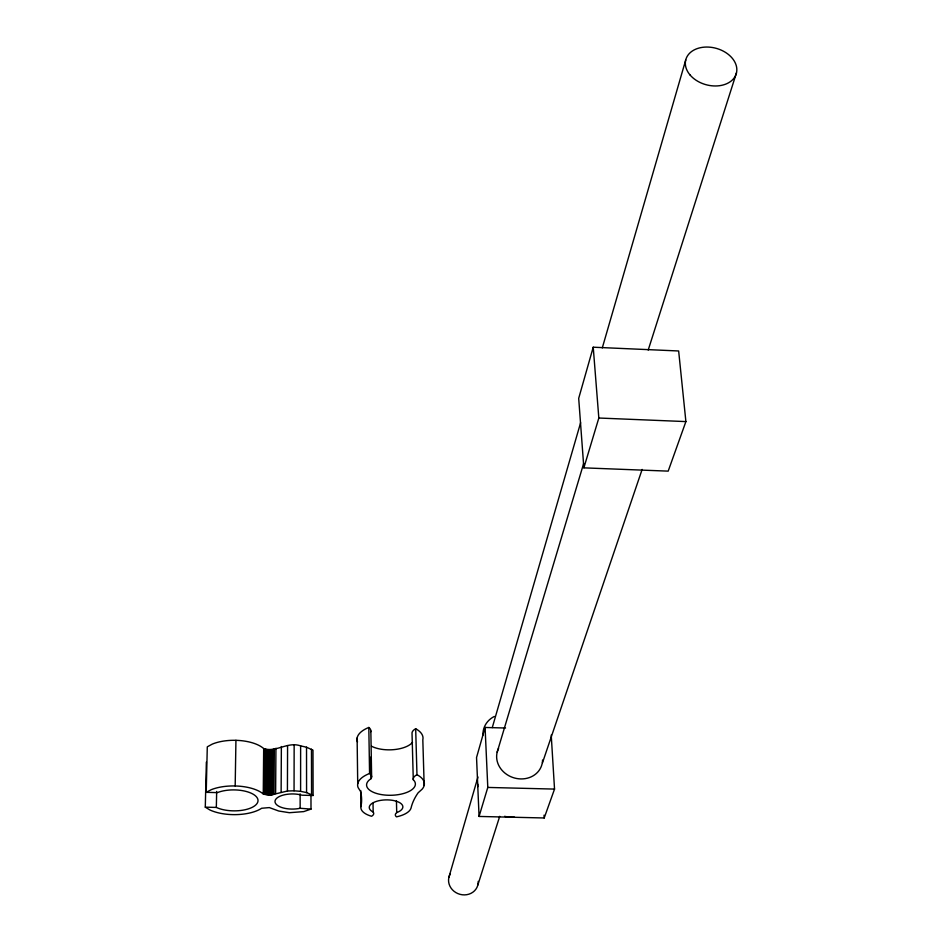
<?xml version="1.0" encoding="UTF-8"?>
<svg xmlns="http://www.w3.org/2000/svg" width="942" height="942" viewBox="0 0 942 942"><rect width="100%" height="100%" fill="white"/><g stroke="black" fill="none" stroke-linecap="round" stroke-linejoin="round"><path stroke-width="1.41" d="M310.966 794.612L311.001 809.107L300.145 808.271L300.145 793.87M300.628 745.899L306.527 747.206L312.98 750.185L313.097 795.495L306.574 792.599L300.604 791.339L300.628 745.899C287.828 741.189 275.994 752.799 263.678 748.56A32.64 14.731 0.6 0 0 212.28 744.109L207.287 746.829L206.227 792.34L217.414 792.611A24.115 10.48 0.5 0 1 251.49 793.341A24.115 10.48 0.5 0 1 250.419 808.142A24.115 10.48 0.5 0 1 216.33 807.424L205.285 807.164L206.357 762.054M300.604 791.339L294.057 790.797L294.151 745.334M206.227 792.34L211.267 789.679A33.005 14.342 0.5 0 1 263.254 793.965L270.813 795.024L287.416 791.021L287.581 745.558M281.128 791.986L281.364 746.535M269.636 795.095L270.001 749.726M270.813 795.024L271.166 749.655M271.944 794.871L272.285 749.502M273.015 794.659L273.345 749.279M274.004 794.377L274.322 748.984M275.629 793.623L275.935 748.219M263.254 793.965L263.678 748.56M264.113 794.318L264.537 748.925M265.091 794.612L265.503 749.231M266.15 794.848L266.562 749.467M267.281 795.001L267.681 749.632M268.458 795.083L268.835 749.714M235.182 785.969L235.936 740.318M216.33 807.424L216.672 791.421M505.548 728.025L485.083 727.471L476.546 757.509L479.066 816.443L544.205 817.974L554.532 789.09L551.223 735.101M593.225 347.209L578.694 398.348L583.852 467.856L668.184 471.13L685.894 421.592L678.652 350.977L593.225 347.209L598.829 418.024L583.852 467.856M448.922 877.202L477.959 776.997M492.277 727.589L580.613 422.723M602.291 347.916L685.729 59.97M497.176 752.152L583.663 463.476M479.066 816.443L487.791 787.43L485.083 727.471M477.877 884.938L499.719 816.325M648.202 350.059L736.479 72.828M642.138 469.422L542.05 764.044A23.232 20.441 18.5 0 1 512.542 777.386A23.232 20.441 18.5 0 1 498.577 748.395M311.001 809.107L303.748 811.604L289.371 812.711L278.714 811.015L269.33 807.588L261.652 808.26A33.005 14.342 0.5 0 1 209.901 809.967L205.285 807.164M287.416 791.021L294.057 790.797M487.791 787.43L554.532 789.09M313.097 795.495L302.029 795.189A17.403 7.571 -0.1 0 0 279.798 796.308A17.403 7.571 -0.1 0 0 278.396 806.022A17.403 7.571 -0.1 0 0 300.145 808.271M598.829 418.024L685.894 421.592M544.04 815.16L544.205 817.974M424.171 785.428L422.817 739.764A33.017 15.131 -1.3 0 0 415.681 728.731A14.566 6.7 -1.7 0 0 412.043 733.9L413.279 779.729A24.398 10.762 -1.3 0 1 388.634 795.272A24.398 10.762 -1.3 0 1 371.042 778.669A14.778 6.57 -0.9 0 0 369.57 773.5L368.817 727.459A33.017 15.131 -1.3 0 0 357.513 741.943M415.681 728.731L416.965 774.701A33.382 14.731 -1.3 0 1 422.11 789.196L418.118 792.811A176.684 75.596 -3.5 0 0 411.112 807.8A25.198 10.904 -1.2 0 1 396.452 816.855A10.421 4.474 -1.4 0 1 396.712 812.593L396.441 800.994M373.02 803.326L373.173 812.039A10.433 4.498 -1 0 1 371.572 816.267A25.198 10.904 -1.2 0 1 360.963 806.599A180.134 78.139 1.1 0 0 360.527 791.41L358.137 787.618A33.382 14.731 -1.3 0 1 369.57 773.5M370.854 730.945L371.631 776.903M370.677 757.156L371.042 778.669M360.739 790.573L360.963 806.599M357.112 737.998L357.725 783.779M311.461 749.149L311.567 794.495M306.527 747.206L306.574 792.599M542.545 760.041A23.232 20.441 18.5 0 1 542.321 762.726M514.509 817.161A32.734 29.037 18.8 0 1 504.582 816.337M477.794 786.77A32.734 29.037 18.8 0 1 477.818 784.215M478.23 881.371A14.99 13.647 18.9 0 1 460.061 894.347A14.99 13.647 18.9 0 1 450.288 873.917M482.975 735.125A24.857 21.784 17.5 0 1 494.373 716.426M412.525 742.355A24.127 11.057 -1.3 0 1 371.501 746.205M368.817 727.459A14.613 6.747 -0.8 0 1 370.701 731.863M413.279 779.729A14.731 6.523 -1.7 0 1 416.965 774.701M373.173 812.039A16.791 7.265 -1.2 0 1 375.34 801.748A16.791 7.265 -1.2 0 1 399.019 802.301A16.791 7.265 -1.2 0 1 396.712 812.593M690.121 75.054A26.188 18.887 15.1 0 0 734.524 77.385A26.188 18.887 15.1 0 0 708.596 47.088A26.188 18.887 15.1 0 0 690.121 75.054"/></g></svg>
